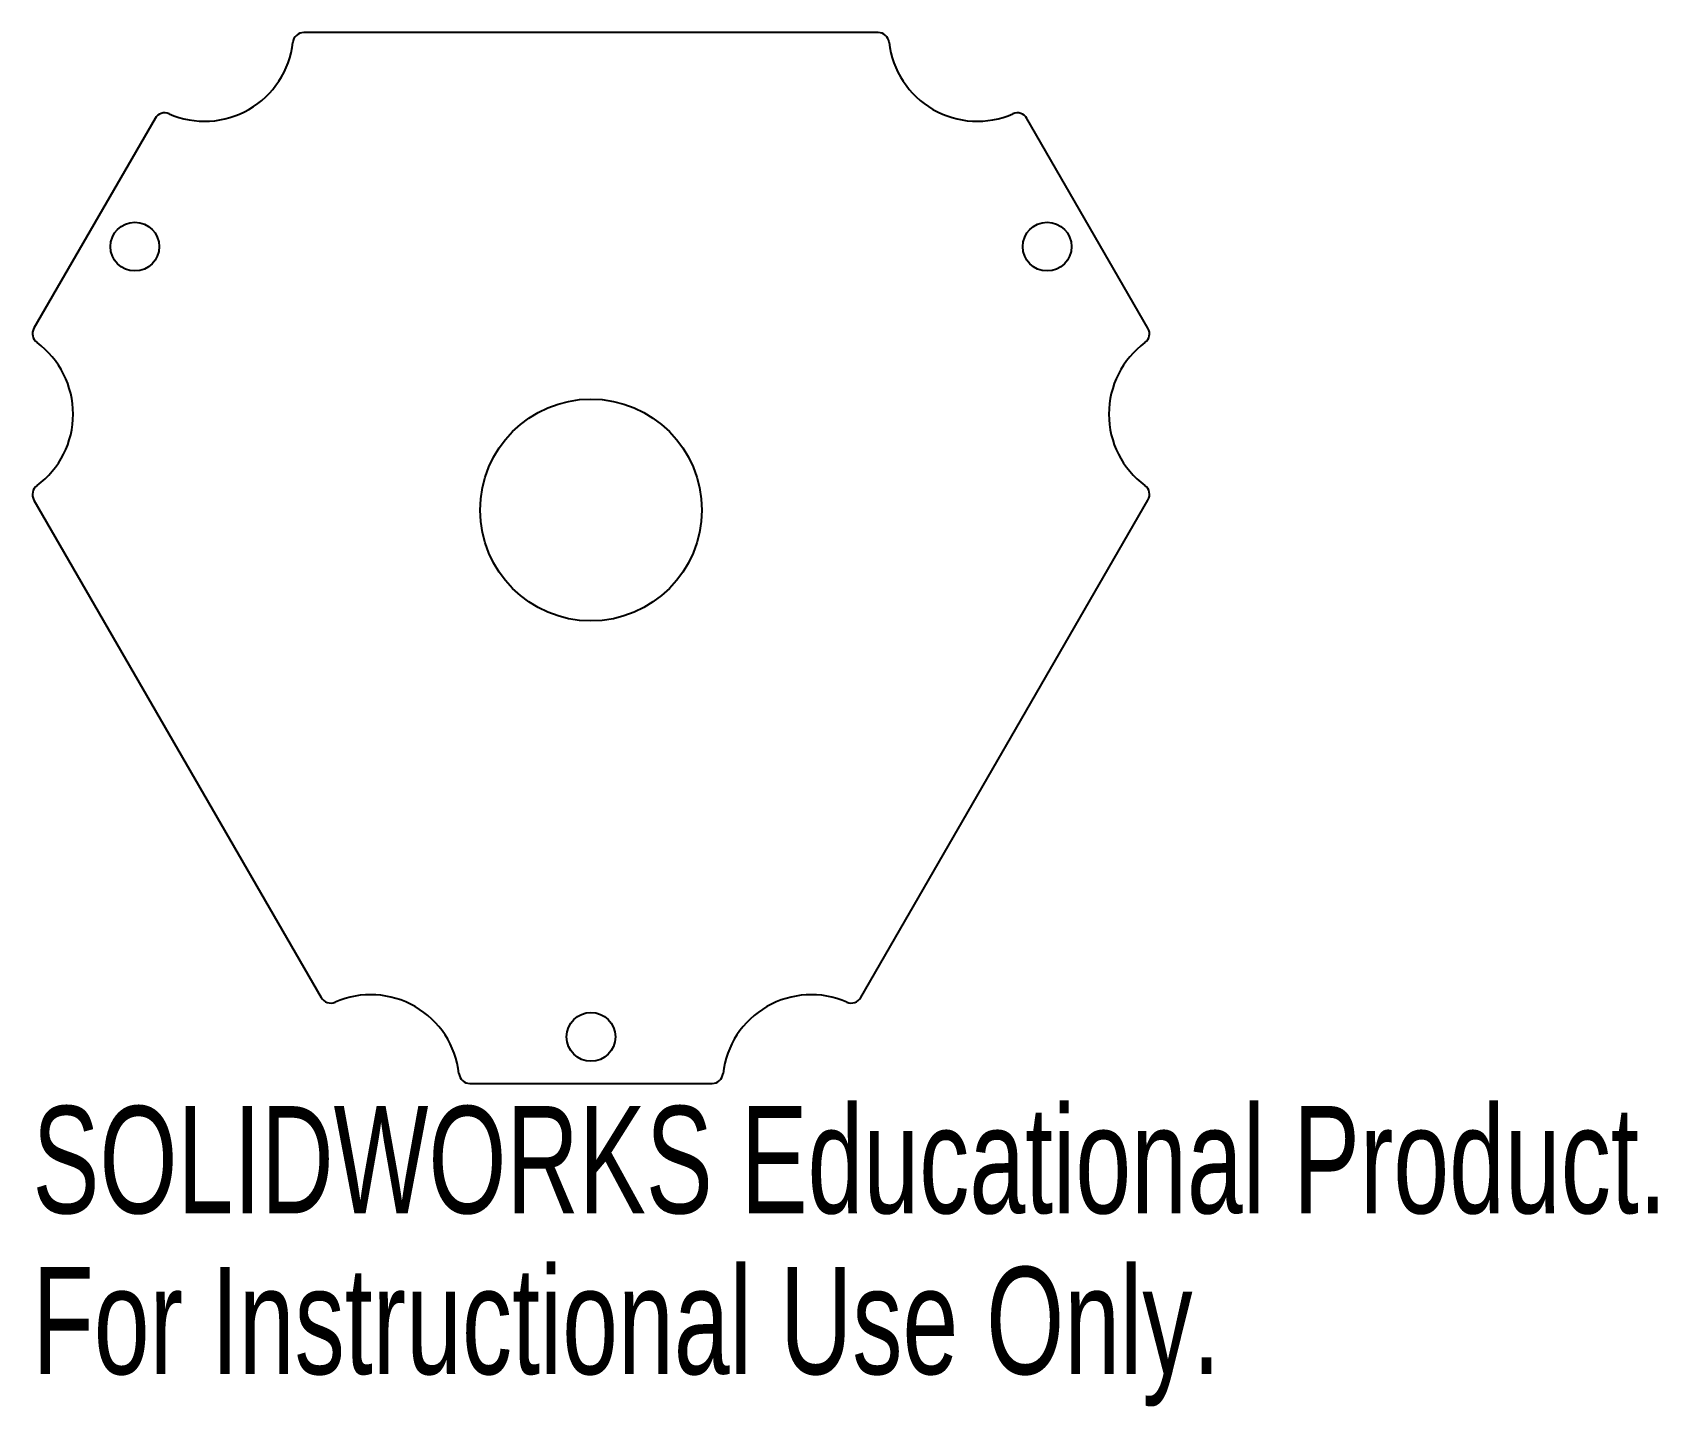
# Model space of a CAD drawing. Header units: millimetres. Extents: x -25.2 to 48.1, y -40.4 to 21.5.
import ezdxf

# ---------------------------------------------------------------- set-up
doc = ezdxf.new("R2010")
doc.units = ezdxf.units.MM
doc.styles.add('SLDTEXTSTYLE0', font='TXT', dxfattribs={"width": 0.7})

msp = doc.modelspace()

# ---------------------------------------------------------------- linework, layer by layer
at = {"color": 7, "linetype": 'Continuous', "lineweight": 25}
for p, q in [((12.948, 21.524), (-12.948, 21.524)), ((-19.656, 17.651), (-25.114, 8.197)), ((25.114, 8.197), (19.656, 17.651)), ((-25.114, 0.451), (-12.166, -21.975)), ((12.166, -21.975), (25.114, 0.451)), ((-5.458, -25.848), (5.458, -25.848))]:
    msp.add_line(p, q, dxfattribs=at)
for centre, radius in [((-20.567, 11.874), 1.1), ((20.567, 11.874), 1.1), ((0, 0), 5), ((0, -23.748), 1.1)]:
    msp.add_circle(centre, radius, dxfattribs=at)
for centre, radius, start, end in [((-12.948, 21.024), 0.5, 90, 173.62063), ((12.948, 21.024), 0.5, 6.37937, 90), ((-17.42, 21.524), 4, 246.37937, 353.62063), ((17.42, 21.524), 4, 186.37937, 293.62063), ((-19.223, 17.401), 0.5, 66.37937, 150), ((19.223, 17.401), 0.5, 30, 113.62063), ((-24.681, 7.947), 0.5, 150, 233.62063), ((24.681, 7.947), 0.5, 306.37937, 30), ((-27.35, 4.324), 4, 306.37937, 53.62063), ((27.35, 4.324), 4, 126.37937, 233.62063), ((-24.681, 0.701), 0.5, 126.37937, 210), ((24.681, 0.701), 0.5, 330, 53.62063), ((-11.733, -21.725), 0.5, 210, 293.62063), ((-9.93, -25.848), 4, 6.37937, 113.62063), ((9.93, -25.848), 4, 66.37937, 173.62063), ((11.733, -21.725), 0.5, 246.37937, 330), ((-5.458, -25.348), 0.5, 186.37937, 270), ((5.458, -25.348), 0.5, 270, 353.62063)]:
    msp.add_arc(centre, radius, start, end, dxfattribs=at)

# ---------------------------------------------------------------- texts
at = {"color": 7, "linetype": 'Continuous', "char_height": 4.83362, "attachment_point": 1, "style": 'SLDTEXTSTYLE0'}
for s, insert in [('SOLIDWORKS Educational Product.', (-25.181, -26.868)), ('For Instructional Use Only.', (-25.181, -34.118))]:
    msp.add_mtext(s, dxfattribs=dict(at, insert=insert))

doc.saveas('drawing.dxf')
